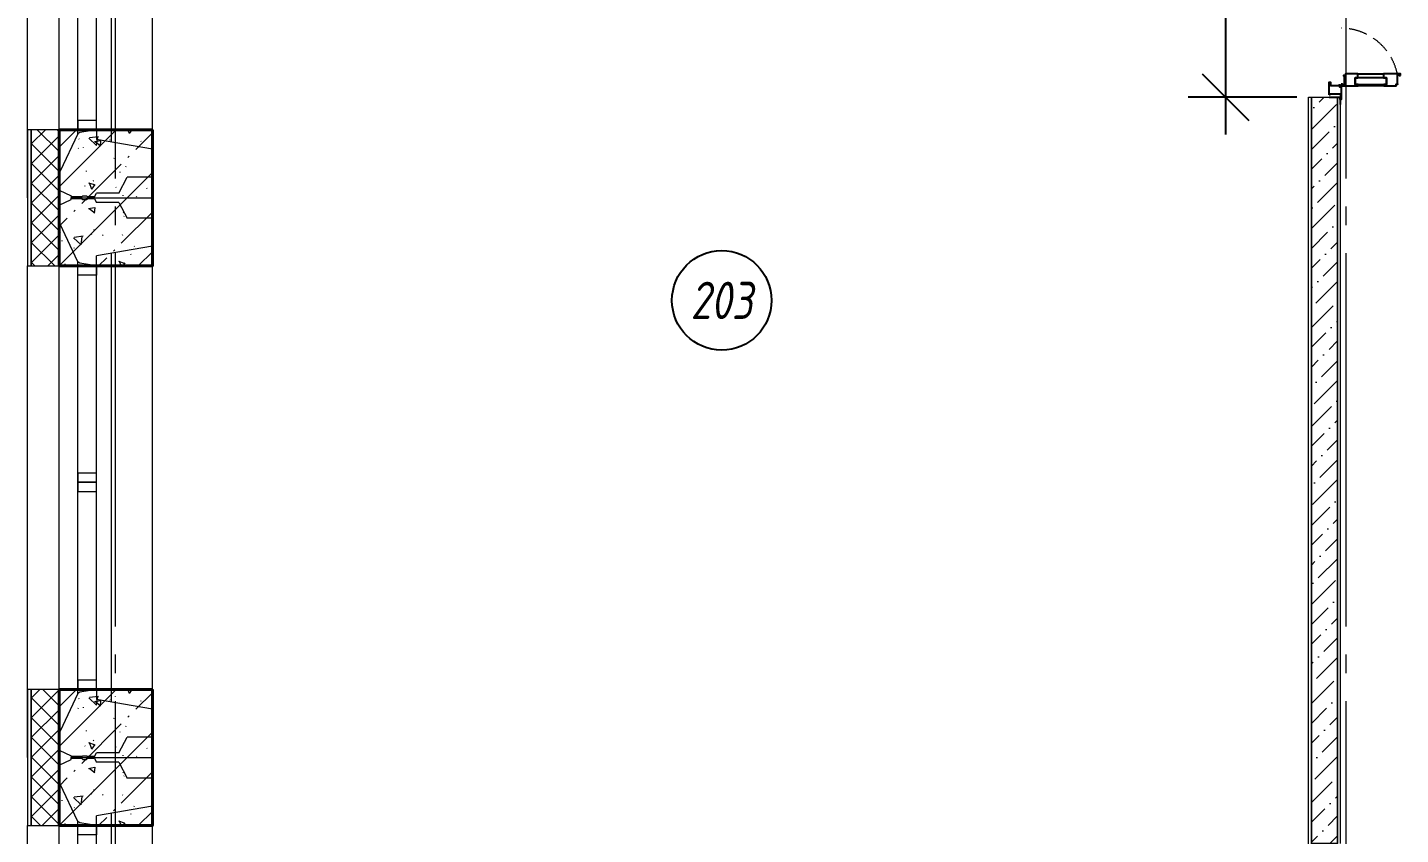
# Model space of a CAD drawing. Header units: millimetres. Extents: x -85420 to 1195317, y -69347 to 470418.
# Drawn here: x 430076 to 437439, y 48164 to 52489 of the extents above; entities that cross this region are included whole.
import ezdxf
from ezdxf.enums import TextEntityAlignment as Align

# ---------------------------------------------------------------- set-up
doc = ezdxf.new("R2010")
doc.units = ezdxf.units.MM
for name, pattern in [('GOST2.303 6', [12, 8, -1.5, 1, -1.5]), ('ГОСТ 2.303 4', [7, 5, -2, 0]), ('ГОСТ 2.303 5', [24, 20, -1.5, 1, -1.5]), ('осевая', [50.8, 31.75, -6.35, 6.35, -6.35])]:
    doc.linetypes.add(name, pattern=pattern)
for name, color, linetype, lineweight in [('+АР_Осевые линии', 252, 'GOST2.303 6', 9), ('+АР_Стены внутренние', 250, 'Continuous', 18), ('АР_Окна', 4, 'Continuous', 9), ('АР_Сущ Несущая стена', 250, 'Continuous', 50), ('АР_штриховка несущих стен', 250, 'Continuous', 0), ('СПДС_+АР_Стены', 250, 'Continuous', 20), ('СПДС_РАЗМЕРЫ', 252, 'Continuous', 0), ('стены', 7, 'Continuous', 40), ('ТОНКАЯ', 253, 'Continuous', 0), ('ЭКСПЛИКАЦИЯ', 7, 'Continuous', 5)]:
    doc.layers.add(name, color=color, linetype=linetype, lineweight=lineweight)
doc.layers.add('ОСИ', color=7, linetype='осевая', lineweight=13, true_color=0x999999)
doc.styles.add('ГОСТ 2.304', font='CS_Gost2304.shx', dxfattribs={"oblique": 10})
doc.linetypes.add('Ground1', pattern='A,12,[130,ltypeshp.shx,S=3,R=-150,X=0,Y=-2.598],3,[130,ltypeshp.shx,S=3,R=-150,X=0,Y=-2.598],3,[130,ltypeshp.shx,S=3,R=-150,X=0,Y=-2.598],0', length=18)
doc.dimstyles.new('СПДС', dxfattribs={"dimscale": 100, "dimtxt": 2.5, "dimasz": 2.5, "dimexe": 2, "dimexo": 0.625, "dimgap": 1, "dimtad": 1, "dimdec": 0, "dimrnd": 5, "dimtxsty": 'ГОСТ 2.304', "dimblk": 'OBLIQUE', "dimblk1": 'OBLIQUE', "dimblk2": 'OBLIQUE', "dimcen": 2.5, "dimdle": 2, "dimadec": 0, "dimazin": 2, "dimtfac": 0.75, "dimtdec": 4, "dimtmove": 1, "dimatfit": 3, "dimfxl": 1, "dimtfill": 1, "dimtolj": 1, "dimarcsym": 1})
pattern_1 = [(45, (0, 0), (-53.033009, 53.033009), []), (135, (0, 0), (-53.033009, -53.033009), [])]

# ---------------------------------------------------------------- blocks, each defined once
blk = doc.blocks.new('_Oblique')
at = {"color": 0, "linetype": 'ByBlock', "lineweight": -2}
blk.add_line((-0.5, -0.5), (0.5, 0.5), dxfattribs=at)
blk = doc.blocks.new('*D325')
at = {"layer": 'Defpoints', "color": 0, "ltscale": 100, "transparency": 16777216}
for p in [(436946.4, 53616.4), (436500.3, 52115.4), (436946.4, 52115.4)]:
    blk.add_point(p, dxfattribs=at)
at = {"layer": 'СПДС_РАЗМЕРЫ', "color": 0, "lineweight": -2, "ltscale": 100, "transparency": 16777216}
for p, q in [((436500.3, 53816.4), (436500.3, 51915.4)), ((436883.9, 53616.4), (436300.3, 53616.4)), ((436883.9, 52115.4), (436300.3, 52115.4))]:
    blk.add_line(p, q, dxfattribs=at)
at = {"layer": 'СПДС_РАЗМЕРЫ', "color": 0, "lineweight": -2, "ltscale": 100, "transparency": 16777216, "xscale": 250, "yscale": 250, "zscale": 250}
for p, rotation in [((436500.3, 53616.4), 90), ((436500.3, 52115.4), 270)]:
    blk.add_blockref('_Oblique', p, dxfattribs=dict(at, rotation=rotation))
at = {"layer": 'СПДС_РАЗМЕРЫ', "color": 0, "ltscale": 100, "transparency": 16777216, "insert": (436270.1, 52865.9), "char_height": 250, "attachment_point": 5, "rotation": 90, "style": 'ГОСТ 2.304', "bg_fill": 3, "box_fill_scale": 1.1, "bg_fill_color": 256, "bg_fill_true_color": 13158600, "bg_fill_transparency": 0}
blk.add_mtext('\\A1;1500', dxfattribs=at)
blk = doc.blocks.new('НП 3033')
at = {"layer": 'АР_Окна', "ltscale": 100}
for p, q in [((365, 500), (2635, 500)), ((365, 400), (2635, 400)), ((365, 300), (2635, 300)), ((365, 220), (2635, 220)), ((365, 0), (2635, 0))]:
    blk.add_line(p, q, dxfattribs=at)
for points in [[(365, 300), (365, 500), (365, 670), (2635, 670), (2635, 300)], [(365, 300), (415, 300), (415, 400), (365, 400)], [(1450, 400), (1425, 400), (1425, 300), (1450, 300), (1475, 300), (1475, 400), (1437.5, 400)], [(1500, 400), (1475, 400), (1475, 300), (1500, 300), (1525, 300), (1525, 400), (1487.5, 400)], [(2635, 300), (2585, 300), (2585, 400), (2635, 400)]]:
    blk.add_lwpolyline(points, dxfattribs=at)
at = {"layer": 'СПДС_+АР_Стены', "ltscale": 100}
for points in [[(0, 670), (0, 670), (365, 670), (365, 670)], [(3000, 670), (3000, 670), (2635, 670), (2635, 670)]]:
    blk.add_lwpolyline(points, dxfattribs=at)
at = {"layer": 'стены', "ltscale": 100}
for p, q in [((2960, 500), (2860, 500)), ((0, 0), (0, 0))]:
    blk.add_line(p, q, dxfattribs=at)
at = {"layer": 'стены', "lineweight": 30, "ltscale": 100}
blk.add_lwpolyline([(0, 0), (365, 0), (365, 500), (0, 500)], dxfattribs=at)
at = {"layer": 'стены', "ltscale": 100}
blk.add_lwpolyline([(3000, 500), (2635, 500), (2635, 0), (3000, 0)], dxfattribs=at)
blk = doc.blocks.new('обследование 2 этаж 1245')
at = {"layer": 'ТОНКАЯ', "ltscale": 100}
for p, q in [((-10940, -19820), (-10940, -17100)), ((-10440, -19700), (-10440, -17220)), ((-10660, -19661.9), (-10660, -17258.1)), ((-10840, -19617), (-10840, -17303)), ((-10740, -19595), (-10740, -17325)), ((-10840, -19617), (-10935, -19818)), ((-10830, -19610), (-10840, -19617)), ((-10740, -19595), (-10830, -19610)), ((-10740, -19595), (-10740, -19648)), ((-10440, -19700), (-10740, -19648)), ((-10440, -19700), (-10440, -19850)), ((-10935, -19818), (-10940, -19820)), ((-10940, -19920), (-10940, -19820)), ((-10620, -19935), (-10575, -19850)), ((-10440, -19850), (-10575, -19850)), ((-10440, -19960), (-10440, -19850)), ((-10940, -19920), (-10875, -19950)), ((-10875, -19950), (-10875, -19955)), ((-10818, -19955), (-10813, -19950)), ((-10813, -19950), (-10793, -19950)), ((-10793, -19950), (-10788, -19955)), ((-10750, -19955), (-10740, -19935)), ((-10620, -19935), (-10740, -19935)), ((-10940, -20000), (-10875, -19970)), ((-10940, -20000), (-10940, -20100)), ((-10818, -19955), (-10875, -19955)), ((-10875, -19955), (-10875, -19960)), ((-10818, -19960), (-10875, -19960)), ((-10875, -19960), (-10440, -19960)), ((-10818, -19960), (-10875, -19960)), ((-10875, -19965), (-10875, -19960)), ((-10875, -19960), (-10440, -19960)), ((-10875, -19970), (-10875, -19965)), ((-10818, -19965), (-10875, -19965)), ((-10818, -19965), (-10813, -19970)), ((-10813, -19970), (-10793, -19970)), ((-10793, -19970), (-10788, -19965)), ((-10750, -19955), (-10788, -19955)), ((-10750, -19965), (-10788, -19965)), ((-10750, -19965), (-10740, -19985)), ((-10620, -19985), (-10740, -19985)), ((-10620, -19985), (-10575, -20070)), ((-10440, -19960), (-10440, -20070)), ((-10940, -22820), (-10940, -20100)), ((-10935, -20102), (-10940, -20100)), ((-10440, -20070), (-10575, -20070)), ((-10440, -20220), (-10440, -20070)), ((-10840, -20303), (-10935, -20102)), ((-10440, -20220), (-10740, -20272)), ((-10440, -22700), (-10440, -20220)), ((-10840, -22617), (-10840, -20303)), ((-10830, -20310), (-10840, -20303)), ((-10740, -20325), (-10830, -20310)), ((-10740, -20325), (-10740, -20272)), ((-10660, -22661.9), (-10660, -20258.1)), ((-10740, -22595), (-10740, -20325)), ((-10740, -22595), (-10830, -22610)), ((-10740, -22595), (-10740, -22648)), ((-10840, -22617), (-10935, -22818)), ((-10830, -22610), (-10840, -22617)), ((-10440, -22700), (-10740, -22648)), ((-10440, -22700), (-10440, -22850)), ((-10935, -22818), (-10940, -22820)), ((-10940, -22920), (-10940, -22820)), ((-10620, -22935), (-10575, -22850)), ((-10440, -22850), (-10575, -22850)), ((-10440, -22960), (-10440, -22850)), ((-10940, -22920), (-10875, -22950)), ((-10940, -23000), (-10875, -22970)), ((-10875, -22950), (-10875, -22955)), ((-10818, -22955), (-10875, -22955)), ((-10875, -22955), (-10875, -22960)), ((-10818, -22960), (-10875, -22960)), ((-10875, -22960), (-10440, -22960)), ((-10818, -22960), (-10875, -22960)), ((-10875, -22965), (-10875, -22960)), ((-10875, -22960), (-10440, -22960)), ((-10875, -22970), (-10875, -22965)), ((-10818, -22965), (-10875, -22965)), ((-10818, -22955), (-10813, -22950)), ((-10818, -22965), (-10813, -22970)), ((-10813, -22950), (-10793, -22950)), ((-10813, -22970), (-10793, -22970)), ((-10793, -22950), (-10788, -22955)), ((-10793, -22970), (-10788, -22965)), ((-10750, -22955), (-10788, -22955)), ((-10750, -22965), (-10788, -22965)), ((-10750, -22955), (-10740, -22935)), ((-10750, -22965), (-10740, -22985)), ((-10620, -22935), (-10740, -22935)), ((-10440, -22960), (-10440, -23070)), ((-10940, -23000), (-10940, -23100)), ((-10620, -22985), (-10740, -22985)), ((-10620, -22985), (-10575, -23070)), ((-10940, -25820), (-10940, -23100)), ((-10935, -23102), (-10940, -23100)), ((-10840, -23303), (-10935, -23102)), ((-10440, -23070), (-10575, -23070)), ((-10440, -23220), (-10440, -23070)), ((-10440, -23220), (-10740, -23272)), ((-10660, -25661.9), (-10660, -23258.1)), ((-10440, -25700), (-10440, -23220)), ((-10840, -25617), (-10840, -23303)), ((-10830, -23310), (-10840, -23303)), ((-10740, -23325), (-10830, -23310)), ((-10740, -23325), (-10740, -23272)), ((-10740, -25595), (-10740, -23325))]:
    blk.add_line(p, q, dxfattribs=at)
blk = doc.blocks.new('A$C314F1C93')
at = {"layer": '+АР_Осевые линии', "linetype": 'ГОСТ 2.303 5', "lineweight": 0, "ltscale": 100}
for p, q in [((140, 64752.7), (140, -9752.2)), ((6740, 64752.7), (6740, -9752.2))]:
    blk.add_line(p, q, dxfattribs=at)

msp = doc.modelspace()

# ---------------------------------------------------------------- block references
at = {"layer": 'ОСИ', "ltscale": 40}
msp.add_blockref('A$C314F1C93', (430406.4, 15326.4, 0), dxfattribs=at)

# ---------------------------------------------------------------- next in the draw order: hatches: boundary and pattern name
at = {"layer": 'АР_штриховка несущих стен', "lineweight": 0}
h = msp.add_hatch(dxfattribs=at)
h.set_pattern_fill('FP_1', color=256, angle=90, style=0, pattern_type=2)
h.set_pattern_definition([(225, (208738.74, 440007.94), (212.13203, -212.13203), [300, -50, 10, -50]), (225, (208526.74, 440007.94), (212.13203, -212.13203), []), (140, (208738.74, 440007.94), (31.37587, 358.6306), [37.5, -412.5]), (85, (208738.74, 440007.94), (-376.09568, -69.3761), [30, -330]), (190.451, (208741.35, 440037.82), (-344.71734, 289.2568), [31.87, -350.571]), (136.184, (208638.74, 440007.94), (82.7615, 533.61997), [56.25, -618.75]), (186.636, (208645.64, 440052.4), (-487.0622, 467.3284), [47.805, -525.856]), (81.184, (208638.74, 440007.94), (-487.05805, 467.33264), [45, -495]), (111, (208663.74, 440057.94), (201.30952, 298.45407), [37.5, -412.5]), (56, (208663.74, 440057.94), (-362.5749, 121.6571), [30, -330]), (161.451, (208680.5, 440082.8), (-161.2621, 420.11198), [31.87, -350.571]), (127.5, (208738.74, 440007.94), (-166.446927, 6.079928), [3.353, -322.647, 3.353, -331.647, -331.25]), (127.5, (208738.74, 440007.94), (-166.446927, 6.079928), [-661, 3.353, -327.897]), (97.5, (208738.74, 440007.94), (-197.205856, 131.53477), [3.353, -187.647, 3.353, -315.147, -126.25]), (97.5, (208738.74, 440007.94), (-197.205856, 131.53477), [-509.5, 3.353, -122.897]), (57.5, (208738.74, 439896.44), (11.277436, 266.91122), [3.353, -121.647, 3.353, -386.647, -517.5]), (57.5, (208738.74, 439896.44), (11.277436, 266.91122), [-515, 3.353, -514.147]), (47.5, (208738.74, 439846.44), (-50.05249, 291.59308), [3.353, -159.147, 3.353, -255.647, -367.5]), (47.5, (208738.74, 439846.44), (-50.05249, 291.59308), [-421.5, 3.353, -364.147])])
h.paths.add_polyline_path([(430246.4, 51211.4), (430746.4, 51211.4), (430746.4, 51941.4), (430246.4, 51941.4)])
h = msp.add_hatch(dxfattribs=at)
h.set_pattern_fill('FP_1', color=256, angle=90, style=0, pattern_type=2)
h.set_pattern_definition([(225, (208738.74, 437007.94), (212.13203, -212.13203), [300, -50, 10, -50]), (225, (208526.74, 437007.94), (212.13203, -212.13203), []), (140, (208738.74, 437007.94), (31.37587, 358.6306), [37.5, -412.5]), (85, (208738.74, 437007.94), (-376.09568, -69.3761), [30, -330]), (190.451, (208741.35, 437037.82), (-344.71734, 289.2568), [31.87, -350.571]), (136.184, (208638.74, 437007.94), (82.7615, 533.61997), [56.25, -618.75]), (186.636, (208645.64, 437052.4), (-487.0622, 467.3284), [47.805, -525.856]), (81.184, (208638.74, 437007.94), (-487.05805, 467.33264), [45, -495]), (111, (208663.74, 437057.94), (201.30952, 298.45407), [37.5, -412.5]), (56, (208663.74, 437057.94), (-362.5749, 121.6571), [30, -330]), (161.451, (208680.5, 437082.8), (-161.2621, 420.11198), [31.87, -350.571]), (127.5, (208738.74, 437007.94), (-166.446927, 6.079928), [3.353, -322.647, 3.353, -331.647, -331.25]), (127.5, (208738.74, 437007.94), (-166.446927, 6.079928), [-661, 3.353, -327.897]), (97.5, (208738.74, 437007.94), (-197.205856, 131.53477), [3.353, -187.647, 3.353, -315.147, -126.25]), (97.5, (208738.74, 437007.94), (-197.205856, 131.53477), [-509.5, 3.353, -122.897]), (57.5, (208738.74, 436896.44), (11.277436, 266.91122), [3.353, -121.647, 3.353, -386.647, -517.5]), (57.5, (208738.74, 436896.44), (11.277436, 266.91122), [-515, 3.353, -514.147]), (47.5, (208738.74, 436846.44), (-50.05249, 291.59308), [3.353, -159.147, 3.353, -255.647, -367.5]), (47.5, (208738.74, 436846.44), (-50.05249, 291.59308), [-421.5, 3.353, -364.147])])
h.paths.add_polyline_path([(430246.4, 48211.4), (430746.4, 48211.4), (430746.4, 48941.4), (430246.4, 48941.4)])
at = {"layer": 'СПДС_+АР_Стены', "lineweight": 9, "ltscale": 100}
h = msp.add_hatch(dxfattribs=at)
h.set_pattern_fill('НЕМЕТАЛЛИЧЕСКИЕ МАТЕРИАЛЫ', color=256, scale=30, style=0, pattern_type=2)
h.set_pattern_definition(pattern_1)
h.paths.add_polyline_path([(430096.4, 51941.4), (430096.4, 51211.4), (430246.4, 51211.4), (430246.4, 51941.4)], flags=0)
h = msp.add_hatch(dxfattribs=at)
h.set_pattern_fill('НЕМЕТАЛЛИЧЕСКИЕ МАТЕРИАЛЫ', color=256, scale=30, style=0, pattern_type=2)
h.set_pattern_definition(pattern_1)
h.paths.add_polyline_path([(430096.4, 48941.4), (430096.4, 48211.4), (430246.4, 48211.4), (430246.4, 48941.4)], flags=0)

# ---------------------------------------------------------------- next in the draw order: linework, layer by layer
at = {"layer": '+АР_Стены внутренние', "ltscale": 100}
msp.add_lwpolyline([(437101.4, 46291), (437101.4, 47516.4), (437101.4, 47516.4), (437101.4, 48116.4), (437101.4, 48116.4), (437101.4, 52115.4), (437116.4, 52115.4), (437116.4, 48116.4)], dxfattribs=at)
for p, q in [((437210.4, 52240.4), (437347.3, 52240.4)), ((437349.3, 52176.4), (437212.4, 52176.4))]:
    msp.add_line(p, q)
for points in [[(437120.3, 52184.4), (437120.3, 52176.4), (437212.4, 52176.4), (437212.4, 52183.4), (437196.4, 52183.4), (437196.4, 52219.4), (437210.4, 52219.4), (437210.4, 52240.4), (437144.3, 52240.4), (437144.3, 52232.5), (437134.3, 52232.4), (437134.3, 52230.8), (437137.4, 52230.8), (437137.4, 52178.1), (437128.3, 52178.1), (437128.3, 52184.4)], [(437363.3, 52219.4), (437196.4, 52219.4), (437196.4, 52183.4), (437363.3, 52183.4)], [(437439.3, 52232.5), (437439.3, 52240.4), (437347.3, 52240.4), (437347.3, 52219.4), (437363.3, 52219.4), (437363.3, 52183.4), (437349.3, 52183.4), (437349.3, 52176.4), (437415.3, 52176.4), (437415.3, 52184.4), (437425.3, 52184.4), (437425.3, 52186), (437422.3, 52186), (437422.3, 52238.7), (437431.4, 52238.7), (437431.4, 52232.5)], [(437056.3, 52127.4), (437056.3, 52195.4), (437064.3, 52195.4), (437064.3, 52178.4), (437110.8, 52178.4), (437110.8, 52181.4), (437112.4, 52181.4), (437112.4, 52171.4), (437120.3, 52171.4), (437120.3, 52103.3), (437116.4, 52103.3), (437116.4, 52111.4), (437118.8, 52111.4), (437118.7, 52132.4), (437060.1, 52132.4), (437060.1, 52127.4)]]:
    msp.add_lwpolyline(points, close=True)
at = {"color": 1, "linetype": 'Ground1'}
msp.add_lwpolyline([(437056.3, 52115.4), (437116.4, 52115.4), (437116.4, 52076.5)], dxfattribs=at)
at = {"linetype": 'ГОСТ 2.303 4', "lineweight": 5, "ltscale": 20}
msp.add_arc((437120.3, 52176.4), 308.3, 11.34756, 90, dxfattribs=at)
at = {"layer": 'СПДС_+АР_Стены', "ltscale": 100}
for points in [[(430096.4, 51211.4), (430096.4, 51941.4), (430076.4, 51941.4), (430076.4, 51211.4), (430096.4, 51211.4)], [(430096.4, 51941.4), (430096.4, 51211.4), (430246.4, 51211.4), (430246.4, 51941.4), (430096.4, 51941.4)], [(430096.4, 48211.4), (430096.4, 48941.4), (430076.4, 48941.4), (430076.4, 48211.4), (430096.4, 48211.4)], [(430096.4, 48941.4), (430096.4, 48211.4), (430246.4, 48211.4), (430246.4, 48941.4), (430096.4, 48941.4)]]:
    msp.add_lwpolyline(points, close=True, dxfattribs=at)
at = {"layer": 'стены', "ltscale": 100, "elevation": 0}
for points in [[(430746.4, 51941.4), (430246.4, 51941.4), (430246.4, 51211.4), (430746.4, 51211.4)], [(430746.4, 48941.4), (430246.4, 48941.4), (430246.4, 48211.4), (430746.4, 48211.4)]]:
    msp.add_lwpolyline(points, close=True, dxfattribs=at)
at = {"layer": 'ЭКСПЛИКАЦИЯ', "linetype": 'Continuous', "lineweight": 25, "ltscale": 100}
msp.add_circle((433799.3, 51026.5), 266.7, dxfattribs=at)

# ---------------------------------------------------------------- next in the draw order: block references
at = {"layer": 'АР_Сущ Несущая стена', "rotation": 90}
for p in [(430746.4, 51576.4, 0), (430746.4, 48576.4, 0), (430746.4, 45576.4, 0)]:
    msp.add_blockref('НП 3033', p, dxfattribs=at)
at = {"layer": 'ТОНКАЯ', "ltscale": 200}
msp.add_blockref('обследование 2 этаж 1245', (441186.4, 71536.4, 0), dxfattribs=at)

# ---------------------------------------------------------------- next in the draw order: texts
at = {"layer": 'ЭКСПЛИКАЦИЯ', "linetype": 'Continuous', "lineweight": 25, "ltscale": 100, "style": 'ГОСТ 2.304', "oblique": 10}
msp.add_text('203', height=200, dxfattribs=at).set_placement((433799.3, 51026.5), align=Align.MIDDLE_CENTER)

# ---------------------------------------------------------------- next in the draw order: dimensions: what is measured, and where the dimension line sits
at = {"layer": 'СПДС_РАЗМЕРЫ', "ltscale": 100}
dim = msp.add_linear_dim(base=(436500.3, 52115.4, 0), p1=(436946.4, 53616.4, 0), p2=(436946.4, 52115.4, 0), angle=90, dimstyle='СПДС', dxfattribs=at)
dim.commit()
dim.dimension.update_dxf_attribs({"geometry": '*D325', "text_midpoint": (436270.1, 52865.9, 0)})

# ---------------------------------------------------------------- next in the draw order: hatches: boundary and pattern name
at = {"layer": '+АР_Стены внутренние', "lineweight": 0, "ltscale": 100}
h = msp.add_hatch(dxfattribs=at)
h.set_pattern_fill('БЕТОН И ИЗДЕЛИЯ ИЗ НЕГО', color=256, scale=30, style=0, pattern_type=2)
h.set_pattern_definition([(45, (0, 0), (39.774756, 145.840774), [187.5, -40.5, 0, -40.5])])
h.paths.add_polyline_path([(437101.4, 52115.4), (437101.4, 48116.4), (436961.4, 48116.4), (436961.4, 47516.4), (437101.4, 47516.4), (437101.4, 46291), (436961.4, 46291), (436961.4, 52115.4)], flags=0)

# ---------------------------------------------------------------- next in the draw order: linework, layer by layer
at = {"layer": '+АР_Стены внутренние', "ltscale": 100}
for points in [[(436946.4, 46291), (436946.4, 52115.4), (436961.4, 52115.4), (436961.4, 46291)], [(436961.4, 46291), (436961.4, 52115.4), (437101.4, 52115.4), (437101.4, 48116.4), (436961.4, 48116.4), (436961.4, 47516.4), (437101.4, 47516.4), (437101.4, 46291)]]:
    msp.add_lwpolyline(points, dxfattribs=at)

doc.saveas('drawing.dxf')
